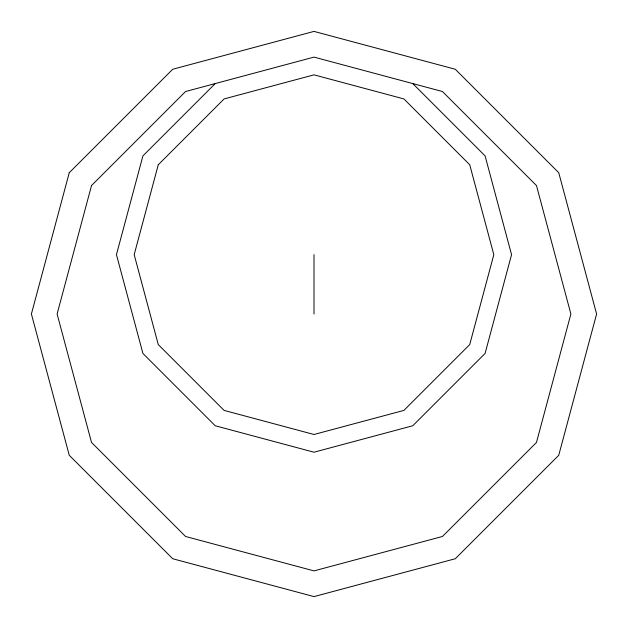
<?xml version="1.0" encoding="UTF-8"?>
<svg xmlns="http://www.w3.org/2000/svg" width="628" height="628" viewBox="0 0 628 628"><rect width="100%" height="100%" fill="white"/><g stroke="black" fill="none" stroke-linecap="round" stroke-linejoin="round"><path stroke-width="0.94" d="M314 314L314 254.662M215.223 83.579L142.917 155.885L116.447 254.662L142.917 353.438L215.223 425.753L314 452.215L412.777 425.753L485.091 353.438L511.553 254.662L485.083 155.885L412.777 83.579M69.261 172.7L31.4 314L69.261 455.3L172.7 558.739L314 596.6L455.3 558.739L558.739 455.3L596.6 314L558.739 172.7L455.3 69.261L314 31.4L172.7 69.261L69.261 172.7M91.523 185.558L57.109 314L91.523 442.442L185.558 536.477L314 570.891L442.442 536.477L536.477 442.442L570.891 314L536.477 185.558L442.442 91.523L314 57.109L185.558 91.523L91.523 185.558M158.272 164.748L134.18 254.662L158.272 344.576L224.086 410.398L314 434.49L403.914 410.398L469.728 344.576L493.82 254.662L469.728 164.748L403.914 98.934L314 74.842L224.086 98.934L158.272 164.748"/></g></svg>
